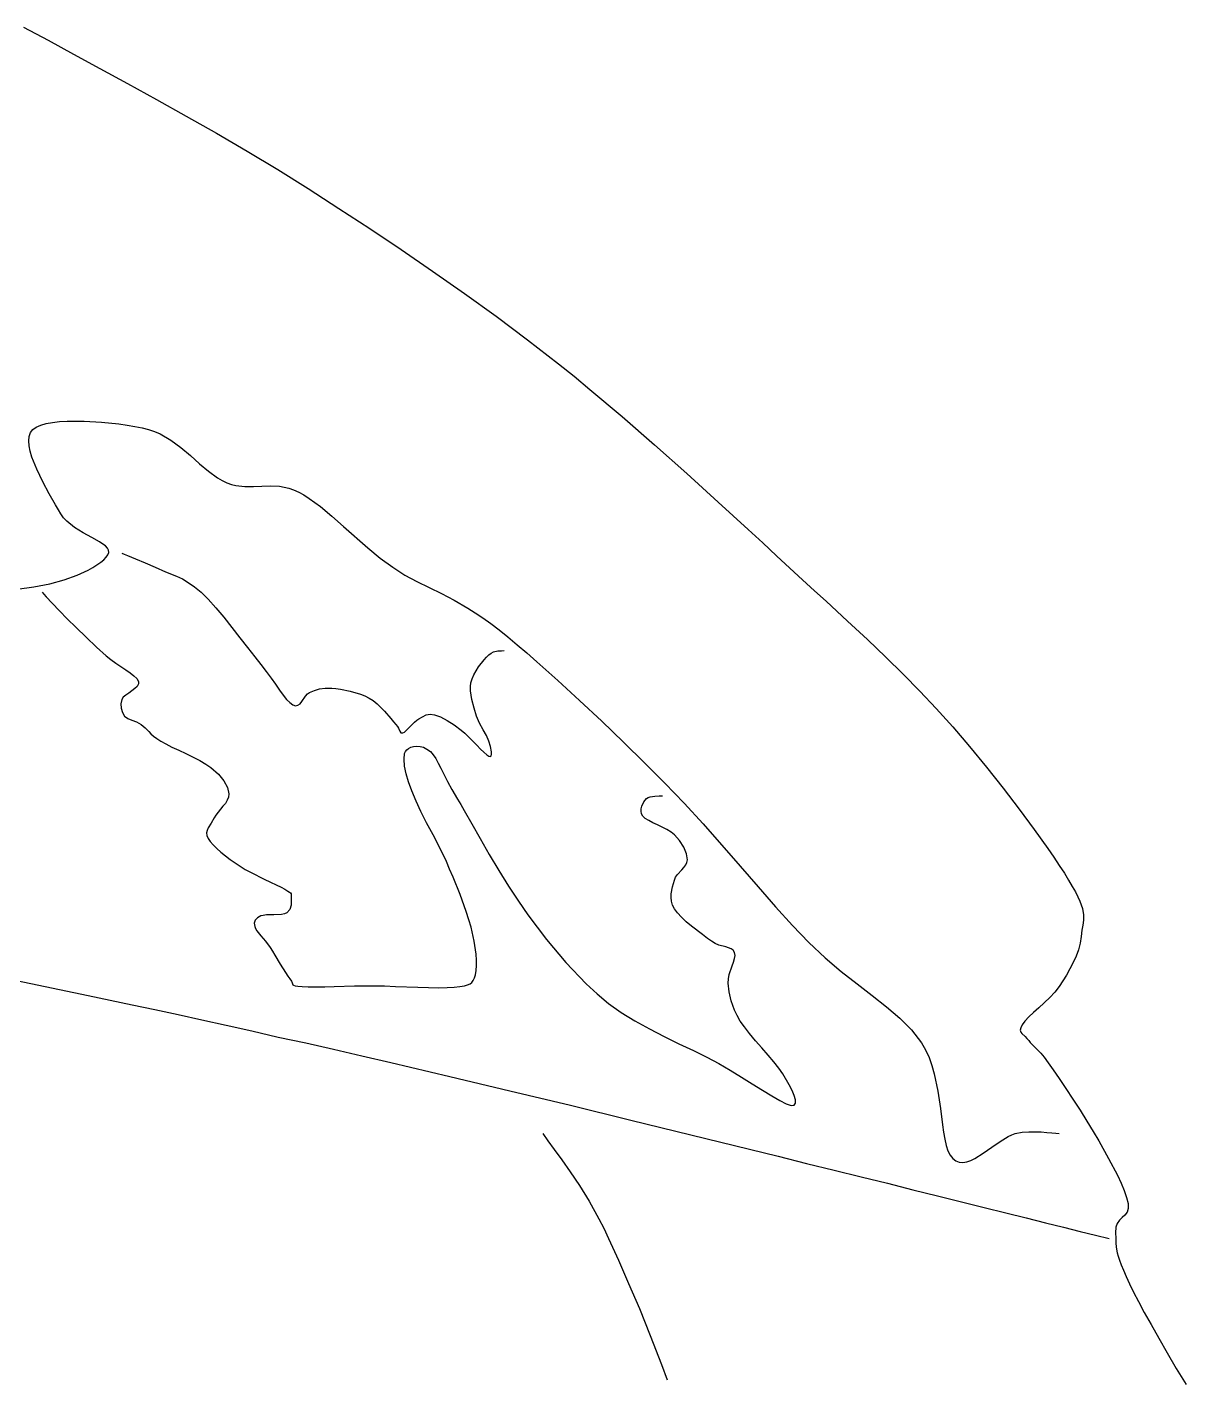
# Model space of a CAD drawing. Header units: millimetres. Extents: x 7 to 210, y 79 to 183.
# Drawn here: x 53.38 to 63.87, y 157.23 to 169.47 of the extents above; entities that cross this region are included whole.
import ezdxf

# ---------------------------------------------------------------- set-up
doc = ezdxf.new("R2010")
doc.units = ezdxf.units.MM
doc.header["$MEASUREMENT"] = 0
doc.layers.get('0').update_dxf_attribs({"linetype": 'CONTINUOUS'})

msp = doc.modelspace()

# ---------------------------------------------------------------- linework, layer by layer
at = {"color": 3}
msp.add_lwpolyline([(53.344, 169.467), (53.567, 169.347), (53.797, 169.222), (54.036, 169.091), (54.287, 168.954), (54.548, 168.81), (54.818, 168.66), (55.091, 168.505), (55.369, 168.343), (55.647, 168.176), (55.923, 168.003), (56.2, 167.824), (56.48, 167.641), (56.765, 167.451), (57.05, 167.255), (57.337, 167.054), (57.624, 166.847), (57.908, 166.634), (58.19, 166.416), (58.331, 166.303), (58.475, 166.184), (58.766, 165.938), (59.06, 165.682), (59.352, 165.422), (59.637, 165.164), (59.909, 164.914), (60.039, 164.794), (60.165, 164.677), (60.286, 164.566), (60.401, 164.46), (60.509, 164.36), (60.613, 164.265), (60.807, 164.084), (60.987, 163.918), (61.153, 163.759), (61.311, 163.605), (61.463, 163.45), (61.611, 163.293), (61.761, 163.128), (61.913, 162.951), (62.067, 162.764), (62.218, 162.573), (62.363, 162.383), (62.499, 162.198), (62.621, 162.026), (62.675, 161.946), (62.725, 161.872), (62.771, 161.802), (62.81, 161.739), (62.843, 161.683), (62.871, 161.633), (62.893, 161.588), (62.911, 161.549), (62.934, 161.481), (62.944, 161.426), (62.945, 161.377), (62.938, 161.332), (62.93, 161.285), (62.923, 161.23), (62.914, 161.169), (62.898, 161.109), (62.877, 161.05), (62.852, 160.992), (62.791, 160.88), (62.725, 160.776), (62.686, 160.726), (62.641, 160.677), (62.54, 160.583), (62.491, 160.539), (62.448, 160.5), (62.413, 160.462), (62.388, 160.43), (62.376, 160.402), (62.372, 160.381), (62.376, 160.363), (62.386, 160.349), (62.415, 160.322), (62.431, 160.306), (62.448, 160.287), (62.462, 160.268), (62.477, 160.252), (62.51, 160.221), (62.531, 160.2), (62.557, 160.172), (62.587, 160.135), (62.624, 160.085), (62.669, 160.02), (62.723, 159.941), (62.784, 159.851), (62.848, 159.754), (62.913, 159.655), (62.975, 159.556), (63.033, 159.463), (63.083, 159.377), (63.172, 159.219), (63.252, 159.066), (63.286, 158.995), (63.313, 158.928), (63.334, 158.866), (63.348, 158.811), (63.35, 158.766), (63.339, 158.732), (63.319, 158.705), (63.295, 158.682), (63.27, 158.659), (63.249, 158.63), (63.236, 158.595), (63.234, 158.546), (63.238, 158.497), (63.238, 158.455), (63.241, 158.414), (63.25, 158.363), (63.258, 158.332), (63.27, 158.297), (63.286, 158.255), (63.306, 158.207), (63.331, 158.15), (63.362, 158.084), (63.398, 158.008), (63.442, 157.922), (63.494, 157.824), (63.556, 157.713), (63.626, 157.59), (63.703, 157.458), (63.785, 157.317), (63.873, 157.17)], dxfattribs=at)
at = {"color": 7}
for points in [[(53.287, 164.375), (53.439, 164.395), (53.582, 164.424), (53.712, 164.46), (53.829, 164.503), (53.929, 164.548), (53.972, 164.572), (54.01, 164.596), (54.044, 164.62), (54.071, 164.642), (54.093, 164.665), (54.109, 164.687), (54.116, 164.708), (54.114, 164.728), (54.104, 164.747), (54.086, 164.766), (54.062, 164.784), (54.033, 164.804), (53.963, 164.843), (53.885, 164.886), (53.807, 164.934), (53.737, 164.99), (53.708, 165.021), (53.683, 165.056), (53.66, 165.094), (53.634, 165.138), (53.577, 165.237), (53.518, 165.347), (53.464, 165.461), (53.421, 165.572), (53.406, 165.625), (53.397, 165.673), (53.393, 165.719), (53.397, 165.759), (53.408, 165.793), (53.428, 165.82), (53.458, 165.842), (53.5, 165.86), (53.549, 165.875), (53.607, 165.885), (53.671, 165.894), (53.741, 165.898), (53.893, 165.898), (54.052, 165.889), (54.209, 165.872), (54.283, 165.861), (54.354, 165.849), (54.419, 165.835), (54.477, 165.82), (54.531, 165.803), (54.582, 165.781), (54.679, 165.725), (54.77, 165.657), (54.856, 165.585), (54.939, 165.511), (55.021, 165.443), (55.102, 165.384), (55.143, 165.359), (55.185, 165.339), (55.228, 165.323), (55.268, 165.314), (55.348, 165.304), (55.426, 165.304), (55.503, 165.309), (55.581, 165.312), (55.662, 165.307), (55.747, 165.29), (55.791, 165.275), (55.837, 165.254), (55.884, 165.228), (55.933, 165.196), (56.033, 165.123), (56.137, 165.037), (56.243, 164.943), (56.463, 164.749), (56.575, 164.657), (56.688, 164.573), (56.799, 164.503), (56.908, 164.443), (57.017, 164.389), (57.129, 164.335), (57.245, 164.274), (57.37, 164.204), (57.436, 164.162), (57.504, 164.116), (57.576, 164.064), (57.651, 164.006), (57.731, 163.942), (57.815, 163.872), (57.902, 163.798), (57.994, 163.718), (58.184, 163.549), (58.381, 163.367), (58.581, 163.179), (58.779, 162.988), (58.972, 162.8), (59.153, 162.618), (59.328, 162.436), (59.5, 162.248), (59.836, 161.865), (59.998, 161.678), (60.155, 161.497), (60.309, 161.328), (60.457, 161.173), (60.604, 161.035), (60.75, 160.911), (60.894, 160.799), (61.032, 160.694), (61.161, 160.592), (61.281, 160.49), (61.387, 160.382), (61.477, 160.266), (61.515, 160.202), (61.546, 160.133), (61.572, 160.059), (61.593, 159.984), (61.625, 159.827), (61.648, 159.671), (61.667, 159.523), (61.676, 159.455), (61.688, 159.393), (61.701, 159.337), (61.717, 159.288), (61.736, 159.247), (61.761, 159.217), (61.789, 159.196), (61.819, 159.186), (61.852, 159.183), (61.887, 159.189), (61.923, 159.201), (61.96, 159.218), (62.037, 159.265), (62.115, 159.319), (62.191, 159.373), (62.263, 159.418), (62.296, 159.433), (62.327, 159.444), (62.388, 159.455), (62.448, 159.459), (62.561, 159.458), (62.612, 159.454), (62.657, 159.449), (62.695, 159.446), (62.725, 159.444)], [(54.235, 164.7), (54.257, 164.691), (54.286, 164.68), (54.321, 164.666), (54.36, 164.651), (54.446, 164.615), (54.537, 164.573), (54.63, 164.533), (54.73, 164.493), (54.783, 164.468), (54.837, 164.436), (54.894, 164.396), (54.952, 164.347), (55.016, 164.283), (55.085, 164.206), (55.158, 164.12), (55.232, 164.028), (55.304, 163.935), (55.374, 163.846), (55.438, 163.763), (55.494, 163.692), (55.543, 163.629), (55.587, 163.569), (55.627, 163.513), (55.664, 163.461), (55.697, 163.415), (55.727, 163.377), (55.756, 163.347), (55.784, 163.327), (55.809, 163.319), (55.83, 163.323), (55.849, 163.337), (55.865, 163.358), (55.897, 163.406), (55.915, 163.426), (55.935, 163.44), (55.979, 163.458), (56.024, 163.471), (56.075, 163.479), (56.136, 163.478), (56.173, 163.474), (56.214, 163.468), (56.304, 163.451), (56.395, 163.425), (56.437, 163.408), (56.476, 163.389), (56.512, 163.366), (56.548, 163.337), (56.614, 163.269), (56.67, 163.202), (56.695, 163.173), (56.716, 163.15), (56.731, 163.131), (56.742, 163.115), (56.753, 163.09), (56.761, 163.075), (56.769, 163.074), (56.779, 163.074), (56.794, 163.081), (56.81, 163.094), (56.847, 163.13), (56.887, 163.171), (56.907, 163.188), (56.925, 163.201), (56.959, 163.22), (56.991, 163.236), (57.026, 163.243), (57.068, 163.238), (57.121, 163.218), (57.181, 163.186), (57.245, 163.146), (57.308, 163.099), (57.34, 163.072), (57.376, 163.038), (57.449, 162.963), (57.483, 162.927), (57.515, 162.897), (57.541, 162.873), (57.56, 162.861), (57.573, 162.859), (57.581, 162.866), (57.583, 162.881), (57.583, 162.901), (57.574, 162.949), (57.56, 162.999), (57.538, 163.048), (57.506, 163.102), (57.473, 163.162), (57.447, 163.226), (57.425, 163.298), (57.404, 163.376), (57.392, 163.454), (57.392, 163.492), (57.396, 163.528), (57.407, 163.564), (57.422, 163.6), (57.466, 163.671), (57.516, 163.734), (57.539, 163.759), (57.56, 163.78), (57.58, 163.795), (57.6, 163.806), (57.64, 163.815), (57.674, 163.816), (57.698, 163.818)], [(53.513, 164.347), (53.529, 164.329), (53.55, 164.306), (53.604, 164.248), (53.669, 164.179), (53.739, 164.107), (53.82, 164.028), (53.911, 163.939), (54.005, 163.851), (54.092, 163.772), (54.135, 163.737), (54.18, 163.705), (54.27, 163.645), (54.311, 163.618), (54.345, 163.591), (54.371, 163.566), (54.386, 163.54), (54.386, 163.517), (54.375, 163.494), (54.354, 163.474), (54.327, 163.454), (54.298, 163.434), (54.27, 163.415), (54.248, 163.397), (54.235, 163.377), (54.226, 163.337), (54.228, 163.296), (54.24, 163.258), (54.26, 163.226), (54.288, 163.203), (54.325, 163.188), (54.369, 163.173), (54.411, 163.15), (54.446, 163.12), (54.48, 163.085), (54.499, 163.065), (54.523, 163.044), (54.551, 163.022), (54.587, 162.999), (54.632, 162.973), (54.688, 162.945), (54.75, 162.916), (54.815, 162.885), (54.88, 162.853), (54.941, 162.822), (54.996, 162.79), (55.041, 162.76), (55.109, 162.699), (55.159, 162.638), (55.192, 162.578), (55.205, 162.52), (55.202, 162.491), (55.19, 162.463), (55.173, 162.435), (55.151, 162.408), (55.106, 162.355), (55.086, 162.328), (55.071, 162.303), (55.043, 162.256), (55.016, 162.213), (55.008, 162.19), (55.003, 162.167), (55.006, 162.143), (55.016, 162.117), (55.034, 162.089), (55.061, 162.058), (55.094, 162.026), (55.132, 161.993), (55.217, 161.927), (55.306, 161.865), (55.353, 161.836), (55.407, 161.807), (55.524, 161.749), (55.58, 161.722), (55.633, 161.697), (55.677, 161.675), (55.712, 161.656), (55.737, 161.64), (55.753, 161.63), (55.763, 161.623), (55.768, 161.616), (55.769, 161.605), (55.768, 161.586), (55.77, 161.553), (55.768, 161.512), (55.755, 161.472), (55.729, 161.443), (55.708, 161.434), (55.681, 161.429), (55.613, 161.425), (55.545, 161.424), (55.516, 161.42), (55.494, 161.415), (55.463, 161.398), (55.443, 161.377), (55.434, 161.351), (55.438, 161.32), (55.446, 161.301), (55.458, 161.281), (55.494, 161.236), (55.536, 161.186), (55.578, 161.129), (55.599, 161.096), (55.622, 161.059), (55.669, 160.979), (55.716, 160.902), (55.737, 160.87), (55.757, 160.844), (55.771, 160.824), (55.777, 160.81), (55.784, 160.792), (55.79, 160.787), (55.805, 160.783), (55.829, 160.78), (55.869, 160.776), (55.924, 160.774), (55.993, 160.773), (56.072, 160.774), (56.159, 160.776), (56.343, 160.781), (56.436, 160.781), (56.524, 160.782), (56.615, 160.781), (56.713, 160.777), (56.915, 160.77), (57.011, 160.767), (57.102, 160.765), (57.181, 160.767), (57.246, 160.771), (57.297, 160.776), (57.337, 160.783), (57.367, 160.79), (57.389, 160.799), (57.406, 160.812), (57.418, 160.83), (57.428, 160.853), (57.437, 160.883), (57.444, 160.92), (57.448, 160.965), (57.448, 161.014), (57.443, 161.069), (57.426, 161.187), (57.398, 161.314), (57.378, 161.381), (57.355, 161.454), (57.298, 161.61), (57.235, 161.765), (57.203, 161.839), (57.174, 161.908), (57.115, 162.033), (57.054, 162.15), (56.995, 162.258), (56.944, 162.361), (56.9, 162.456), (56.862, 162.547), (56.831, 162.629), (56.81, 162.702), (56.796, 162.771), (56.791, 162.834), (56.796, 162.885), (56.804, 162.905), (56.816, 162.921), (56.832, 162.933), (56.853, 162.943), (56.878, 162.95), (56.907, 162.953), (56.937, 162.951), (56.968, 162.943), (56.998, 162.927), (57.029, 162.904), (57.055, 162.874), (57.078, 162.84), (57.101, 162.8), (57.125, 162.753), (57.152, 162.698), (57.184, 162.633), (57.225, 162.559), (57.275, 162.473), (57.304, 162.424), (57.335, 162.37), (57.404, 162.249), (57.481, 162.115), (57.563, 161.972), (57.65, 161.828), (57.737, 161.685), (57.826, 161.549), (57.913, 161.426), (58.082, 161.202), (58.255, 160.992), (58.44, 160.799), (58.539, 160.708), (58.644, 160.622), (58.758, 160.541), (58.882, 160.464), (59.014, 160.392), (59.148, 160.323), (59.281, 160.258), (59.411, 160.195), (59.532, 160.135), (59.642, 160.077), (59.745, 160.017), (59.848, 159.955), (59.945, 159.894), (60.037, 159.836), (60.121, 159.785), (60.194, 159.743), (60.253, 159.714), (60.298, 159.699), (60.325, 159.701), (60.337, 159.719), (60.337, 159.749), (60.325, 159.788), (60.306, 159.834), (60.28, 159.884), (60.222, 159.984), (60.186, 160.035), (60.141, 160.094), (60.088, 160.155), (60.031, 160.22), (59.974, 160.284), (59.92, 160.349), (59.873, 160.409), (59.836, 160.463), (59.808, 160.513), (59.785, 160.56), (59.754, 160.647), (59.736, 160.729), (59.727, 160.807), (59.728, 160.846), (59.736, 160.885), (59.762, 160.962), (59.775, 160.996), (59.785, 161.029), (59.789, 161.058), (59.785, 161.084), (59.773, 161.104), (59.754, 161.117), (59.705, 161.134), (59.643, 161.15), (59.61, 161.165), (59.576, 161.185), (59.538, 161.212), (59.493, 161.246), (59.395, 161.322), (59.347, 161.363), (59.303, 161.403), (59.266, 161.442), (59.24, 161.479), (59.222, 161.514), (59.214, 161.548), (59.209, 161.583), (59.211, 161.616), (59.223, 161.68), (59.24, 161.739), (59.25, 161.765), (59.266, 161.79), (59.306, 161.834), (59.325, 161.855), (59.342, 161.877), (59.353, 161.899), (59.357, 161.924), (59.348, 161.979), (59.324, 162.039), (59.287, 162.098), (59.24, 162.151), (59.209, 162.175), (59.172, 162.197), (59.087, 162.239), (59.045, 162.259), (59.007, 162.279), (58.976, 162.299), (58.954, 162.319), (58.942, 162.34), (58.937, 162.363), (58.938, 162.385), (58.944, 162.408), (58.964, 162.448), (58.988, 162.478), (59.002, 162.488), (59.019, 162.495), (59.061, 162.501), (59.102, 162.502), (59.119, 162.503), (59.131, 162.504)]]:
    msp.add_lwpolyline(points, dxfattribs=at)
at = {"color": 5}
for points in [[(53.15, 160.857), (53.54, 160.777), (53.931, 160.695), (54.33, 160.611), (54.534, 160.567), (54.744, 160.521), (54.959, 160.474), (55.181, 160.425), (55.411, 160.373), (55.65, 160.318), (55.9, 160.267), (56.152, 160.209), (56.409, 160.149), (56.671, 160.088), (57.205, 159.962), (57.749, 159.832), (58.297, 159.7), (58.845, 159.566), (59.387, 159.433), (59.919, 159.303), (60.18, 159.238), (60.436, 159.174), (60.686, 159.113), (60.931, 159.052), (61.169, 158.993), (61.4, 158.935), (61.623, 158.88), (61.839, 158.826), (62.044, 158.775), (62.241, 158.725), (62.426, 158.68), (62.601, 158.636), (62.764, 158.595), (62.915, 158.558), (63.053, 158.524), (63.178, 158.494)], [(58.048, 159.444), (58.093, 159.378), (58.151, 159.299), (58.219, 159.206), (58.296, 159.097), (58.38, 158.972), (58.467, 158.831), (58.556, 158.672), (58.6, 158.586), (58.644, 158.494), (58.733, 158.298), (58.825, 158.087), (58.922, 157.86), (59.021, 157.615), (59.123, 157.351), (59.175, 157.212)]]:
    msp.add_lwpolyline(points, dxfattribs=at)

doc.saveas('drawing.dxf')
